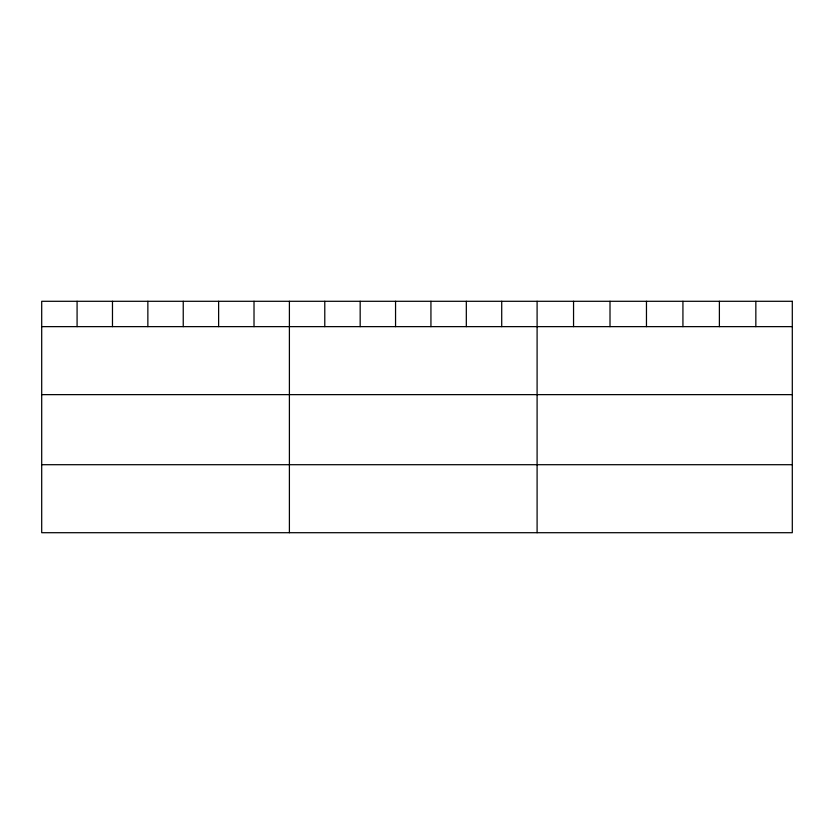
<?xml version="1.0" encoding="UTF-8"?>
<svg xmlns="http://www.w3.org/2000/svg" width="834" height="834" viewBox="0 0 834 834"><rect width="100%" height="100%" fill="white"/><g stroke="black" fill="none" stroke-linecap="round" stroke-linejoin="round"><path stroke-width="1.25" d="M41.7 326.636L792.3 326.636M41.7 394.638L792.3 394.638M41.7 464.705L792.3 464.705M755.844 301.293L755.844 326.636M719.388 301.293L719.388 326.636M682.931 301.293L682.931 326.636M646.465 301.293L646.465 326.636M610.008 301.293L610.008 326.636M573.552 301.293L573.552 326.636M537.096 301.293L537.096 532.707M501.714 301.293L501.714 326.636M466.321 301.293L466.321 326.636M430.938 301.293L430.938 326.636M395.556 301.293L395.556 326.636M360.173 301.293L360.173 326.636M324.78 301.293L324.78 326.636M289.398 301.293L289.398 532.707M254.016 301.293L254.016 326.636M218.623 301.293L218.623 326.636M183.24 301.293L183.24 326.636M147.858 301.293L147.858 326.636M112.475 301.293L112.475 326.636M77.082 301.293L77.082 326.636M792.3 301.293L41.7 301.293L41.7 532.707L792.3 532.707L792.3 301.293"/></g></svg>
